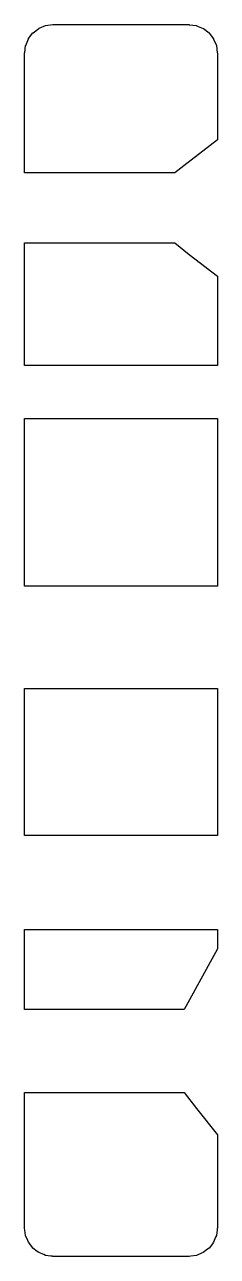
# Model space of a CAD drawing. Header units: metres. Extents: x 2.4 to 16, y -16 to 71.
import ezdxf

# ---------------------------------------------------------------- set-up
doc = ezdxf.new("R2010")
doc.units = ezdxf.units.M

msp = doc.modelspace()

# ---------------------------------------------------------------- linework, layer by layer
for p, q in [((3, 70.425), (3.4, 70.732)), ((3.4, 70.732), (3.417, 70.739)), ((3.417, 70.739), (3.882, 70.932)), ((3.882, 70.932), (4.382, 70.998)), ((4.382, 70.998), (4.4, 71)), ((4.4, 71), (4.548, 71)), ((4.548, 71), (13.983, 71)), ((13.983, 71), (14, 71)), ((14, 71), (14.019, 70.997)), ((14.019, 70.997), (14.518, 70.932)), ((14.518, 70.932), (14.536, 70.924)), ((14.536, 70.924), (15, 70.732)), ((15, 70.732), (15.015, 70.72)), ((15.015, 70.72), (15.414, 70.414)), ((2.475, 69.534), (2.668, 70)), ((2.668, 70), (2.679, 70.014)), ((2.679, 70.014), (2.986, 70.414)), ((2.986, 70.414), (3, 70.425)), ((15.414, 70.414), (15.426, 70.399)), ((15.426, 70.399), (15.732, 70)), ((15.732, 70), (15.739, 69.982)), ((15.739, 69.982), (15.932, 69.518)), ((2.4, 69), (2.402, 69.018)), ((2.4, 67.604), (2.4, 69)), ((2.402, 69.018), (2.468, 69.518)), ((2.468, 69.518), (2.475, 69.534)), ((15.932, 69.518), (15.997, 69.019)), ((15.997, 69.019), (16, 69)), ((16, 69), (16, 68.481)), ((16, 69), (16, 69)), ((16, 68.481), (16, 68.419)), ((16, 68.419), (16, 68.271)), ((16, 68.271), (16, 67.877)), ((16, 67.877), (16, 65.89)), ((2.4, 66.906), (2.4, 67.604)), ((2.4, 64.026), (2.4, 66.906)), ((16, 65.89), (16, 62.873)), ((2.4, 61.335), (2.4, 64.026)), ((16, 62.873), (13.631, 61.027)), ((2.4, 60.527), (2.4, 61.335)), ((13.631, 61.027), (13, 60.527)), ((9.884, 60.527), (2.4, 60.527)), ((13, 60.527), (9.884, 60.527)), ((2.4, 54.11), (2.4, 55.577)), ((2.4, 55.577), (5.516, 55.577)), ((5.516, 55.577), (13, 55.577)), ((13, 55.577), (14.016, 54.769)), ((2.4, 53.1), (2.4, 54.11)), ((14.016, 54.769), (16, 53.235)), ((2.4, 50.02), (2.4, 53.1)), ((16, 53.235), (16, 52.438)), ((16, 53.235), (16, 53.235)), ((16, 52.438), (16, 46.934)), ((2.4, 46.934), (2.4, 50.02)), ((10.091, 46.934), (2.4, 46.934)), ((16, 46.934), (10.091, 46.934)), ((2.4, 40.5), (2.4, 43.171)), ((2.4, 43.171), (8.309, 43.171)), ((8.309, 43.171), (16, 43.171)), ((16, 43.171), (16, 38.274)), ((2.4, 38.274), (2.4, 40.5)), ((2.4, 36.076), (2.4, 38.274)), ((16, 38.274), (16, 32.779)), ((2.4, 32.779), (2.4, 36.076)), ((2.4, 31.983), (2.4, 32.779)), ((16, 32.779), (16, 31.346)), ((16, 32.779), (16, 32.779)), ((2.4, 31.346), (2.4, 31.983)), ((4.651, 31.346), (2.4, 31.346)), ((16, 31.346), (4.651, 31.346)), ((2.4, 23.337), (2.4, 24.119)), ((2.4, 24.119), (13.749, 24.119)), ((13.749, 24.119), (16, 24.119)), ((16, 24.119), (16, 22.685)), ((2.4, 22.685), (2.4, 23.337)), ((2.4, 19.102), (2.4, 22.685)), ((16, 22.685), (16, 19.819)), ((16, 19.819), (16, 15.757)), ((2.4, 15.757), (2.4, 19.102)), ((2.4, 14.834), (2.4, 15.757)), ((16, 15.757), (16, 13.726)), ((16, 15.757), (16, 15.757)), ((2.4, 13.726), (2.4, 14.834)), ((12.811, 13.726), (2.4, 13.726)), ((16, 13.726), (12.811, 13.726)), ((2.4, 6.183), (2.4, 7.097)), ((2.4, 7.097), (5.589, 7.097)), ((5.589, 7.097), (16, 7.097)), ((16, 7.097), (16, 5.954)), ((16, 7.097), (16, 7.097)), ((2.4, 2.719), (2.4, 6.183)), ((16, 5.718), (13.77, 1.638)), ((16, 5.954), (16, 5.718)), ((2.4, 1.43), (2.4, 2.719)), ((3.602, 1.43), (2.4, 1.43)), ((13.656, 1.43), (3.602, 1.43)), ((13.77, 1.638), (13.656, 1.43)), ((2.4, -5.003), (2.4, -4.423)), ((2.4, -4.423), (5.732, -4.423)), ((2.4, -6.412), (2.4, -5.003)), ((5.732, -4.423), (13.656, -4.423)), ((13.656, -4.423), (14.524, -5.549)), ((14.524, -5.549), (16, -7.424)), ((2.4, -7.248), (2.4, -6.412)), ((2.4, -7.696), (2.4, -7.248)), ((2.4, -13.96), (2.4, -7.696)), ((16, -7.424), (16, -8.644)), ((16, -7.424), (16, -7.424)), ((16, -8.644), (16, -8.652)), ((16, -8.652), (16, -9.658)), ((16, -9.658), (16, -10.18)), ((16, -10.18), (16, -14)), ((2.4, -14), (2.4, -13.96)), ((2.419, -14.142), (2.4, -14)), ((2.468, -14.518), (2.419, -14.142)), ((2.613, -14.868), (2.468, -14.518)), ((15.879, -14.644), (15.732, -15)), ((15.932, -14.518), (15.879, -14.644)), ((15.982, -14.136), (15.932, -14.518)), ((15.998, -14.034), (15.982, -14.136)), ((16, -14), (15.998, -14.034)), ((2.668, -15), (2.613, -14.868)), ((2.899, -15.301), (2.668, -15)), ((2.986, -15.414), (2.899, -15.301)), ((3.287, -15.645), (2.986, -15.414)), ((3.4, -15.732), (3.287, -15.645)), ((15.306, -15.498), (15, -15.732)), ((15.414, -15.414), (15.306, -15.498)), ((15.649, -15.109), (15.414, -15.414)), ((15.732, -15), (15.649, -15.109)), ((3.751, -15.877), (3.4, -15.732)), ((3.882, -15.932), (3.751, -15.877)), ((4.258, -15.981), (3.882, -15.932)), ((4.329, -15.991), (4.258, -15.981)), ((4.368, -15.997), (4.329, -15.991)), ((4.4, -16), (4.368, -15.997)), ((5.661, -16), (4.4, -16)), ((14, -16), (5.661, -16)), ((14.136, -15.982), (14, -16)), ((14.518, -15.932), (14.136, -15.982)), ((14.873, -15.785), (14.518, -15.932)), ((15, -15.732), (14.873, -15.785))]:
    msp.add_line(p, q)

doc.saveas('drawing.dxf')
